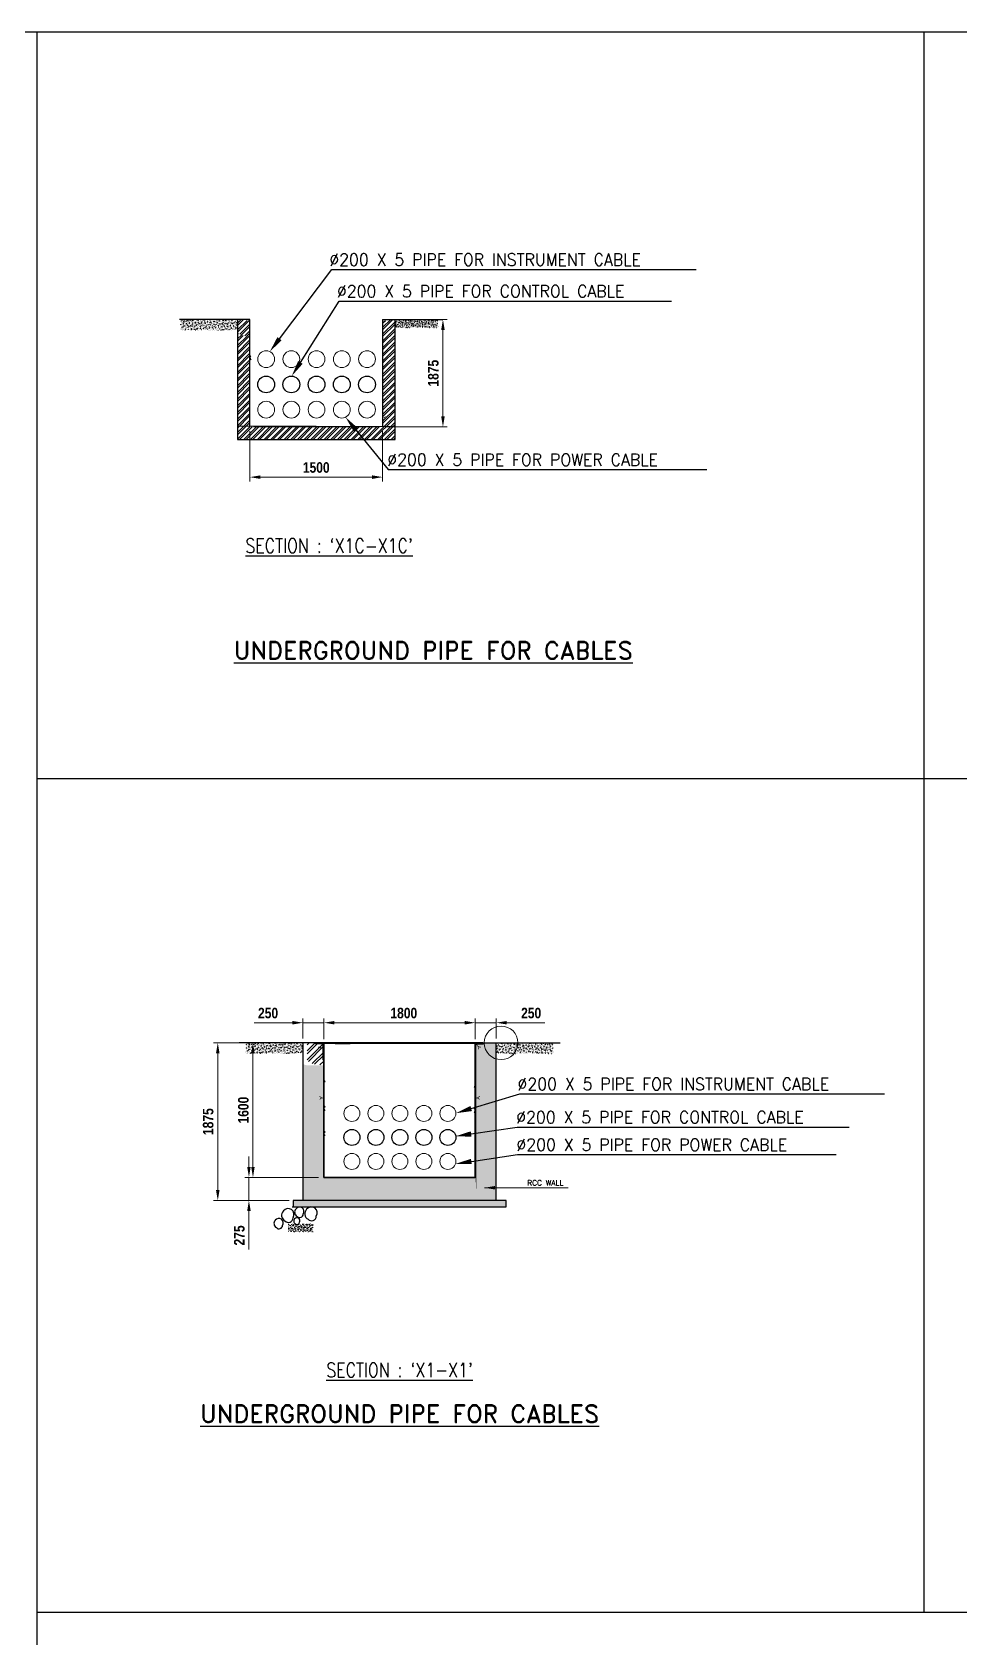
# Model space of a CAD drawing. Header units: inches. Extents: x 8618018 to 8935006, y 2431589 to 2567223.
# Drawn here: x 8867420 to 8889485, y 2452960 to 2491154 of the extents above; entities that cross this region are included whole.
import ezdxf
from ezdxf import colors
from ezdxf.entities.mleader import LeaderData, LeaderLine
from ezdxf.enums import TextEntityAlignment as Align
from ezdxf.math import Vec2, Vec3

# ---------------------------------------------------------------- set-up
doc = ezdxf.new("R2010")
doc.units = ezdxf.units.IN
doc.header["$MEASUREMENT"] = 0
doc.layers.get('Defpoints').update_dxf_attribs({"color": 252})
for name, color, linetype in [('CCT', 4, 'Continuous'), ('DRG', 252, 'Continuous'), ('ELECT-CABLE-TRENCH', 230, 'Continuous'), ('TEXT1', 252, 'Continuous')]:
    doc.layers.add(name, color=color, linetype=linetype)
for name, color, linetype, lineweight in [('DIM', 252, 'Continuous', 13), ('ICT', 6, 'Continuous', 13), ('PCT', 2, 'Continuous', 15), ('STD_DIM', 1, 'Continuous', 15), ('TRENCH', 252, 'Continuous', 13), ('WTS_PIT', 191, 'Continuous', 25)]:
    doc.layers.add(name, color=color, linetype=linetype, lineweight=lineweight)
doc.styles.add('ARN', font='ARIALNB.TTF')
doc.styles.add('DIM', font='romans.shx', dxfattribs={"width": 0.8})
doc.styles.add('r-30', font='romans.shx')
doc.styles.add('RS1', font='ROMANS.shx', dxfattribs={"width": 0.8})
doc.styles.get("Standard").update_dxf_attribs({"font": 'arial.ttf'})
doc.styles.add('TIT', font='romand.shx')
doc.dimstyles.new('DIM-100', dxfattribs={"dimscale": 100, "dimtxt": 2.5, "dimasz": 2.5, "dimexe": 1, "dimexo": 1, "dimgap": 1, "dimtad": 1, "dimdec": 0, "dimzin": 12, "dimdsep": 46, "dimtxsty": 'ARN', "dimcen": 0, "dimclrd": 1, "dimclre": 1, "dimclrt": 3, "dimadec": 0, "dimazin": 0, "dimtfac": 1, "dimtdec": 0, "dimtmove": 0, "dimatfit": 3, "dimfxl": 1, "dimtolj": 1, "dimlwd": -1, "dimlwe": -1, "dimarcsym": 1})

# ---------------------------------------------------------------- blocks, each defined once
blk = doc.blocks.new('*D326')
at = {"layer": 'Defpoints', "color": 0, "transparency": 16777216}
for p in [(8876053, 2484318, 0), (8877191, 2484318), (8875757, 2481765, 0)]:
    blk.add_point(p, dxfattribs=at)
at = {"layer": 'STD_DIM', "color": 1, "transparency": 16777216}
for p, q in [((8876153, 2484318), (8877291, 2484318)), ((8877191, 2482015), (8877191, 2484068)), ((8875857, 2481765), (8877291, 2481765))]:
    blk.add_line(p, q, dxfattribs=at)
for points in [[(8877149, 2484068), (8877233, 2484068), (8877191, 2484318)], [(8877149, 2482015), (8877233, 2482015), (8877191, 2481765)]]:
    blk.add_solid(points, dxfattribs=at)
at = {"layer": 'STD_DIM', "color": 3, "transparency": 16777216, "insert": (8876963, 2483041), "char_height": 250, "attachment_point": 5, "rotation": 90, "style": 'ARN'}
blk.add_mtext('\\A1;1875', dxfattribs=at)
blk = doc.blocks.new('*D357')
at = {"layer": 'Defpoints', "color": 0, "transparency": 16777216}
for p in [(8872600, 2481765, 0), (8875757, 2481766, 0), (8875757, 2480569)]:
    blk.add_point(p, dxfattribs=at)
at = {"layer": 'STD_DIM', "color": 1, "transparency": 16777216}
for p, q in [((8872600, 2481665), (8872600, 2480469)), ((8875757, 2481666), (8875757, 2480469)), ((8872850, 2480569), (8875507, 2480569))]:
    blk.add_line(p, q, dxfattribs=at)
for points in [[(8872850, 2480611), (8872850, 2480527), (8872600, 2480569)], [(8875507, 2480611), (8875507, 2480527), (8875757, 2480569)]]:
    blk.add_solid(points, dxfattribs=at)
at = {"layer": 'STD_DIM', "color": 3, "transparency": 16777216, "insert": (8874178, 2480797), "char_height": 250, "attachment_point": 5, "style": 'ARN'}
blk.add_mtext('\\A1;1500', dxfattribs=at)
blk = doc.blocks.new('*D327')
at = {"layer": 'Defpoints', "color": 0, "transparency": 16777216}
for p in [(8877960, 2467592), (8874361, 2467103), (8877960, 2467102, 0)]:
    blk.add_point(p, dxfattribs=at)
at = {"layer": 'STD_DIM', "color": 1, "transparency": 16777216}
for p, q in [((8874361, 2467203), (8874361, 2467692)), ((8874611, 2467592), (8877710, 2467592)), ((8877960, 2467202), (8877960, 2467692))]:
    blk.add_line(p, q, dxfattribs=at)
for points in [[(8874611, 2467634), (8874611, 2467550), (8874361, 2467592)], [(8877710, 2467634), (8877710, 2467550), (8877960, 2467592)]]:
    blk.add_solid(points, dxfattribs=at)
at = {"layer": 'STD_DIM', "color": 3, "transparency": 16777216, "insert": (8876260, 2467820), "char_height": 250, "attachment_point": 5, "style": 'ARN'}
blk.add_mtext('\\A1;1800', dxfattribs=at)
blk = doc.blocks.new('A$C1BCD4253')
at = {"layer": 'DIM'}
h = blk.add_hatch(dxfattribs=at)
h.set_pattern_fill('AR-SAND', scale=42, style=0)
h.set_pattern_definition([(142.5, (8183, -12553.265), (2.64572, 80.9266), [0, -63.84, 0, -71.4, 0, -68.25]), (172.5, (8183, -12553.26), (-74.3306, 118.5301), [0, -34.44, 0, -57.54, 0, -22.05]), (212.5, (8234.66, -12553.265), (-130.79396, 0.23768), [0, -21, 0, -75.6, 0, -98.7]), (222.5, (8234.66, -12553.26), (-126.2573, 36.8624), [0, -10.5, 0, -49.56, 0, -56.7])])
h.paths.add_polyline_path([(638, 295), (1564, 295), (1564, -4), (638, -4)])
at = {"layer": 'DRG', "color": 7}
blk.add_line((789, 924), (1709, 924), dxfattribs=at)
for centre, radius, start, end in [((623, 612), 231, 134.65504, 242.85138), ((637, 645), 220, 326.22471, 143.24382), ((1051, 727), 173, 134.65504, 242.85138), ((1062, 751), 165, 326.22471, 143.24382), ((1068, 662), 131, 223.19706, 358.84262), ((1487, 673), 231, 134.65504, 242.85138), ((1500, 706), 220, 326.22471, 143.24382), ((283, 309), 173, 134.65504, 242.85138), ((293, 333), 165, 326.22471, 143.24382), ((299, 245), 131, 223.19706, 358.84262), ((645, 527), 175, 223.19706, 358.84262), ((958, 401), 115, 134.65504, 242.85138), ((965, 417), 110, 326.22471, 143.24382), ((969, 358), 87.3, 223.19706, 358.84262), ((1509, 587), 175, 223.19706, 358.84262)]:
    blk.add_arc(centre, radius, start, end, dxfattribs=at)
blk = doc.blocks.new('*D328')
at = {"layer": 'Defpoints', "color": 0, "transparency": 16777216}
for p in [(8872673, 2467114), (8874365, 2467114), (8874328, 2463913)]:
    blk.add_point(p, dxfattribs=at)
at = {"layer": 'STD_DIM', "color": 1, "transparency": 16777216}
for p, q in [((8874265, 2467114), (8872573, 2467114)), ((8872673, 2464163), (8872673, 2466864)), ((8874228, 2463913), (8872573, 2463913))]:
    blk.add_line(p, q, dxfattribs=at)
for points in [[(8872631, 2466864), (8872714, 2466864), (8872673, 2467114)], [(8872631, 2464163), (8872714, 2464163), (8872673, 2463913)]]:
    blk.add_solid(points, dxfattribs=at)
at = {"layer": 'STD_DIM', "color": 3, "transparency": 16777216, "insert": (8872445, 2465514), "char_height": 250, "attachment_point": 5, "rotation": 90, "style": 'ARN'}
blk.add_mtext('\\A1;1600', dxfattribs=at)
blk = doc.blocks.new('A$C685629C4')
blk.add_hatch(color=55).paths.add_polyline_path([(96, 192, 0.414214), (100, 196), (100, 200), (0, 200), (0, 0), (4, 0, 0.414214), (8, 4), (8, 186, -0.414214), (14, 192)])
at = {"color": 7}
for p, q in [((0, 0), (0, 200)), ((0, 200), (100, 200)), ((14, 192), (96, 192)), ((100, 196), (100, 200)), ((0, 0), (4, 0)), ((8, 4), (8, 186))]:
    blk.add_line(p, q, dxfattribs=at)
for centre, radius, start, end in [((14, 186), 6, 90, 180), ((96, 196), 4, 270, 0), ((4, 4), 4, 270, 0)]:
    blk.add_arc(centre, radius, start, end, dxfattribs=at)
blk = doc.blocks.new('*D329')
at = {"layer": 'Defpoints', "color": 0, "transparency": 16777216}
for p in [(8873861, 2467592), (8873861, 2467114), (8874361, 2467103, 0)]:
    blk.add_point(p, dxfattribs=at)
at = {"layer": 'STD_DIM', "color": 1, "transparency": 16777216}
for p, q in [((8873611, 2467592), (8872704, 2467592)), ((8873861, 2467214), (8873861, 2467692)), ((8874361, 2467592), (8873861, 2467592)), ((8874361, 2467203), (8874361, 2467692)), ((8874611, 2467592), (8874861, 2467592))]:
    blk.add_line(p, q, dxfattribs=at)
for points in [[(8873611, 2467634), (8873611, 2467550), (8873861, 2467592)], [(8874611, 2467634), (8874611, 2467550), (8874361, 2467592)]]:
    blk.add_solid(points, dxfattribs=at)
at = {"layer": 'STD_DIM', "color": 3, "transparency": 16777216, "insert": (8873032, 2467820), "char_height": 250, "attachment_point": 5, "style": 'ARN'}
blk.add_mtext('\\A1;250', dxfattribs=at)
blk = doc.blocks.new('*D330')
at = {"layer": 'Defpoints', "color": 0, "transparency": 16777216}
for p in [(8878460, 2467592), (8877960, 2467102), (8878460, 2467114, 0)]:
    blk.add_point(p, dxfattribs=at)
at = {"layer": 'STD_DIM', "color": 1, "transparency": 16777216}
for p, q in [((8877710, 2467592), (8877460, 2467592)), ((8877960, 2467202), (8877960, 2467692)), ((8877960, 2467592), (8878460, 2467592)), ((8878460, 2467214), (8878460, 2467692)), ((8878710, 2467592), (8879617, 2467592))]:
    blk.add_line(p, q, dxfattribs=at)
for points in [[(8877710, 2467634), (8877710, 2467550), (8877960, 2467592)], [(8878710, 2467634), (8878710, 2467550), (8878460, 2467592)]]:
    blk.add_solid(points, dxfattribs=at)
at = {"layer": 'STD_DIM', "color": 3, "transparency": 16777216, "insert": (8879289, 2467820), "char_height": 250, "attachment_point": 5, "style": 'ARN'}
blk.add_mtext('\\A1;250', dxfattribs=at)
blk = doc.blocks.new('*D331')
at = {"layer": 'Defpoints', "color": 0, "transparency": 16777216}
for p in [(8874328, 2463913), (8872577, 2463363), (8873630, 2463363)]:
    blk.add_point(p, dxfattribs=at)
at = {"layer": 'STD_DIM', "color": 1, "transparency": 16777216}
for p, q in [((8872577, 2464163), (8872577, 2464413)), ((8874228, 2463913), (8872477, 2463913)), ((8872577, 2463913), (8872577, 2463363)), ((8873530, 2463363), (8872477, 2463363)), ((8872577, 2463113), (8872577, 2462201))]:
    blk.add_line(p, q, dxfattribs=at)
for points in [[(8872535, 2464163), (8872619, 2464163), (8872577, 2463913)], [(8872535, 2463113), (8872619, 2463113), (8872577, 2463363)]]:
    blk.add_solid(points, dxfattribs=at)
at = {"layer": 'STD_DIM', "color": 3, "transparency": 16777216, "insert": (8872349, 2462532), "char_height": 250, "attachment_point": 5, "rotation": 90, "style": 'ARN'}
blk.add_mtext('\\A1;275', dxfattribs=at)
blk = doc.blocks.new('*D332')
at = {"layer": 'Defpoints', "color": 0, "transparency": 16777216}
for p in [(8871836, 2467114), (8873426, 2467114), (8873630, 2463363)]:
    blk.add_point(p, dxfattribs=at)
at = {"layer": 'STD_DIM', "color": 1, "transparency": 16777216}
for p, q in [((8873326, 2467114), (8871736, 2467114)), ((8871836, 2463613), (8871836, 2466864)), ((8873530, 2463363), (8871736, 2463363))]:
    blk.add_line(p, q, dxfattribs=at)
for points in [[(8871794, 2466864), (8871878, 2466864), (8871836, 2467114)], [(8871794, 2463613), (8871878, 2463613), (8871836, 2463363)]]:
    blk.add_solid(points, dxfattribs=at)
at = {"layer": 'STD_DIM', "color": 3, "transparency": 16777216, "insert": (8871608, 2465239), "char_height": 250, "attachment_point": 5, "rotation": 90, "style": 'ARN'}
blk.add_mtext('\\A1;1875', dxfattribs=at)

msp = doc.modelspace()

# ---------------------------------------------------------------- hatches: boundary and pattern name
at = {"layer": 'ELECT-CABLE-TRENCH'}
h = msp.add_hatch(dxfattribs=at)
h.set_pattern_fill('AR-CONC', color=252, scale=10, style=0)
h.set_pattern_definition([(130, (8871585.267, 2479965.716), (-71.726, -6.2752), [7.5, -82.5]), (185, (8871585.27, 2479965.716), (13.8751, 75.2192), [6, -66]), (79.5486, (8871579.29, 2479965.19), (-57.8509, 68.944), [6.374, -70.1142]), (133.8158, (8871585.27, 2479985.716), (-106.7241, -16.5519), [11.25, -123.75]), (83.3644, (8871576.37, 2479984.34), (-93.4663, 97.4118), [9.561, -105.1713]), (188.8158, (8871585.27, 2479985.72), (-93.4662, 97.4119), [9, -99]), (159, (8871575.267, 2479980.716), (-59.6907, -40.2619), [7.5, -82.5]), (214, (8871575.27, 2479980.716), (-24.3315, 72.515), [6, -66]), (108.5486, (8871570.29, 2479977.36), (-84.0223, 32.253), [6.374, -70.1142]), (142.5, (8871585.267, 2479965.716), (-1.21599, 33.28939), [0, -65.2, 0, -67, 0, -66.25]), (172.5, (8871585.267, 2479965.716), (-26.30695, 39.44117), [0, -38.2, 0, -63.7, 0, -25.25]), (212.5, (8871607.567, 2479965.716), (-53.38224, -2.25549), [0, -25, 0, -78, 0, -103.5]), (222.5, (8871617.567, 2479965.716), (-58.3186, 10.0105), [0, -32.5, 0, -51.8, 0, -73.5])])
h.paths.add_polyline_path([(8870941.8, 2484318), (8872303.8, 2484318), (8872303.8, 2484061.6), (8870927.3, 2484061.6, 0.1565999)])
h = msp.add_hatch(dxfattribs=at)
h.set_pattern_fill('ANSI32', color=252, scale=300, style=0)
h.set_pattern_definition([(45, (8871729.72, 2481053.79), (-79.5495, 79.5495), []), (45, (8871782.75, 2481053.79), (-79.5495, 79.5495), [])])
h.paths.add_polyline_path([(8872593.5, 2483933, -0.252267), (8872303.8, 2484007), (8872303.8, 2481464.6), (8876053.1, 2481464.6), (8876053.1, 2484318), (8875903.1, 2484318), (8875903.1, 2484309), (8875903.1, 2484303, -0.4142136), (8875897.1, 2484297), (8875774.1, 2484297, 0.4142136), (8875765.1, 2484288), (8875765.1, 2484165, -0.4142136), (8875759.1, 2484159), (8875756.6, 2484159), (8875756.6, 2484087.9), (8875763.5, 2484087.9), (8875763.5, 2481904.7), (8875756.6, 2481904.7), (8875756.6, 2481764.6), (8872600.4, 2481764.6), (8872600.4, 2481904.7), (8872593.5, 2481904.7)])
h = msp.add_hatch(dxfattribs=at)
h.set_pattern_fill('ANSI32', color=252, scale=300, style=0)
h.set_pattern_definition([(45, (8005359.67, 2886735.44), (-79.549513, 79.549513), []), (45, (8005412.7, 2886735.44), (-79.549513, 79.549513), [])])
h.paths.add_polyline_path([(8872303.8, 2484007, 0.2583176), (8872600.4, 2483934.8), (8872600.4, 2484159), (8872597.9, 2484159, -0.4142136), (8872591.9, 2484165), (8872591.9, 2484288, 0.4142136), (8872582.9, 2484297), (8872459.9, 2484297, -0.4142136), (8872453.9, 2484303), (8872453.9, 2484309), (8872453.9, 2484318), (8872303.8, 2484318), (8872303.8, 2484125.7)])
h = msp.add_hatch(dxfattribs=at)
h.set_pattern_fill('AR-CONC', color=252, scale=7.5, style=0)
h.set_pattern_definition([(50, (8876592.058, 2481053.794), (53.7945, -4.7064), [5.625, -61.875]), (355, (8876592.06, 2481053.794), (-10.40635, 56.4144), [4.5, -49.5]), (100.4514, (8876596.54, 2481053.4), (43.3882, 51.708), [4.7805, -52.5857]), (46.1842, (8876592.06, 2481068.794), (80.0431, -12.4139), [8.4375, -92.8125]), (96.6356, (8876598.73, 2481067.76), (70.0997, 73.0588), [7.1708, -78.8785]), (351.1842, (8876592.06, 2481068.79), (70.0996, 73.0589), [6.75, -74.25]), (21, (8876599.558, 2481065.044), (44.768, -30.1964), [5.625, -61.875]), (326, (8876599.56, 2481065.044), (18.24865, 54.38625), [4.5, -49.5]), (71.4514, (8876603.29, 2481062.527), (63.0167, 24.1898), [4.7805, -52.5857]), (37.5, (8876592.058, 2481053.794), (0.91199, 24.96704), [0, -48.9, 0, -50.25, 0, -49.6875]), (7.5, (8876592.058, 2481053.794), (19.73022, 29.58088), [0, -28.65, 0, -47.775, 0, -18.9375]), (327.5, (8876575.333, 2481053.794), (40.03668, -1.69162), [0, -18.75, 0, -58.5, 0, -77.625]), (317.5, (8876567.833, 2481053.794), (43.73896, 7.50787), [0, -24.375, 0, -38.85, 0, -55.125])])
h.paths.add_polyline_path([(8877074.6, 2484318), (8876053.1, 2484318), (8876053.1, 2484125.7), (8877085.5, 2484125.7, -0.1565999)])
for color, points in [(3, [(8872597.6, 2481904.7), (8872604.6, 2481904.7), (8872604.6, 2483993.4), (8872597.6, 2483993.4)]), (256, [(8872607.3, 2483456.6), (8872607.3, 2483438.3), (8872625.7, 2483438.3)]), (256, [(8872607.3, 2483362.2), (8872607.3, 2483380.5), (8872625.7, 2483380.5)]), (5, [(8874172.6, 2467114), (8874160.6, 2467114), (8874160.6, 2467102), (8874172.6, 2467102)]), (5, [(8878160.4, 2467114), (8878148.3, 2467114), (8878148.3, 2467102), (8878160.4, 2467102)]), (3, [(8874346.8, 2463924.3), (8874356, 2463924.3), (8874356, 2466699.3), (8874346.8, 2466699.3)]), (256, [(8874365.2, 2466215.2), (8874365.2, 2466190.8), (8874389.7, 2466190.8)]), (256, [(8877955.7, 2466039.3), (8877955.7, 2466063.8), (8877931.2, 2466063.8)]), (256, [(8874365.2, 2465615.1), (8874365.2, 2465590.6), (8874389.7, 2465590.6)]), (256, [(8877955.7, 2465565.1), (8877955.7, 2465540.6), (8877931.2, 2465540.6)]), (256, [(8877955.7, 2465439.2), (8877955.7, 2465463.7), (8877931.2, 2465463.7)]), (256, [(8874365.2, 2465015), (8874365.2, 2464990.5), (8874389.7, 2464990.5)])]:
    msp.add_hatch(color=color, dxfattribs=at).paths.add_polyline_path(points)
h = msp.add_hatch(dxfattribs=at)
h.set_pattern_fill('AR-CONC', color=252, scale=10.001876, style=0)
h.set_pattern_definition([(130, (8873141.843, 2462760.836), (-71.7395, -6.2764), [7.5014, -82.5155]), (185, (8873141.84, 2462760.836), (13.8777, 75.2333), [6.0011, -66.0124]), (79.5486, (8873135.865, 2462760.31), (-57.8618, 68.9569), [6.3752, -70.1274]), (133.8158, (8873141.84, 2462780.84), (-106.7441, -16.555), [11.252, -123.7732]), (83.3644, (8873132.95, 2462779.46), (-93.4838, 97.43), [9.5628, -105.191]), (188.8158, (8873141.84, 2462780.84), (-93.4837, 97.43), [9.0017, -99.0186]), (159, (8873131.84, 2462775.84), (-59.7019, -40.26944), [7.5014, -82.5155]), (214, (8873131.84, 2462775.84), (-24.3361, 72.5286), [6.0011, -66.0124]), (108.5486, (8873126.866, 2462772.48), (-84.038, 32.2591), [6.3752, -70.1274]), (142.5, (8873141.843, 2462760.836), (-1.21621, 33.29563), [0, -65.21223, 0, -67.01257, 0, -66.26243]), (172.5, (8873141.843, 2462760.836), (-26.3119, 39.44857), [0, -38.20717, 0, -63.71195, 0, -25.25474]), (212.5, (8873164.148, 2462760.836), (-53.39226, -2.25591), [0, -25.0047, 0, -78.01463, 0, -103.5194]), (222.5, (8873174.15, 2462760.836), (-58.32956, 10.0124), [0, -32.5061, 0, -51.8097, 0, -73.5138])])
h.paths.add_polyline_path([(8872498.3, 2467114), (8873860.5, 2467114), (8873860.5, 2466857.5), (8872483.8, 2466857.5, 0.1565999)])
h = msp.add_hatch(dxfattribs=at)
h.set_pattern_fill('AR-CONC', color=252, scale=15.002814, style=0)
h.set_pattern_definition([(50, (8873929.62, 2463308.63), (107.6092, -9.4146), [11.2521, -123.7732]), (355, (8873929.62, 2463308.63), (-20.8166, 112.85), [9.0017, -99.0186]), (100.4514, (8873938.58, 2463307.85), (86.7927, 103.4353), [9.5628, -105.191]), (46.1842, (8873929.62, 2463338.64), (160.1162, -24.8325), [16.878, -185.66]), (96.6356, (8873942.96, 2463336.57), (140.2257, 146.145), [14.3442, -157.7865]), (351.1842, (8873929.62, 2463338.64), (140.2256, 146.145), [13.5025, -148.528]), (21, (8873944.62, 2463331.14), (89.5529, -60.4042), [11.2521, -123.7732]), (326, (8873944.62, 2463331.14), (36.5041, 108.793), [9.0017, -99.0186]), (71.4514, (8873952.08, 2463326.1), (126.057, 48.3886), [9.5628, -105.191]), (37.5, (8873929.616, 2463308.63), (1.82432, 49.94344), [0, -97.81835, 0, -100.51885, 0, -99.39364]), (7.5, (8873929.616, 2463308.63), (39.46783, 59.17285), [0, -57.31075, 0, -95.5679, 0, -37.8821]), (327.5, (8873896.16, 2463308.63), (80.08839, -3.38387), [0, -37.50703, 0, -117.02195, 0, -155.2791]), (317.5, (8873881.16, 2463308.63), (87.4943, 15.0186), [0, -48.7591, 0, -77.7146, 0, -110.2707])])
h.paths.add_polyline_path([(8877974.2, 2463920.6), (8877964.9, 2464095.7), (8877964.9, 2463908.7), (8874356, 2463908.7), (8874356, 2463924.3), (8874346.8, 2463924.3), (8874346.8, 2466579.8), (8873977.7, 2466579.8, -0.1236142), (8873860.5, 2466609.2), (8873860.5, 2463363.3), (8878460.4, 2463363.3), (8878460.4, 2467114), (8878160.4, 2467114), (8878160.4, 2467102), (8878160.4, 2467094, -0.4142136), (8878152.3, 2467086), (8877988.3, 2467086, 0.4142136), (8877976.3, 2467074), (8877976.3, 2466709.9, -0.4142136), (8877968.3, 2466701.9), (8877974.2, 2466698.1)])
h = msp.add_hatch(dxfattribs=at)
h.set_pattern_fill('ANSI32', color=256, scale=400.075033, style=0)
h.set_pattern_definition([(45, (8873194.9, 2462760.84), (-106.086, 106.086), []), (45, (8873265.62, 2462760.84), (-106.086, 106.086), [])])
h.paths.add_polyline_path([(8873960.5, 2466699.2, 0.2583176), (8874356, 2466603), (8874356, 2466901.9), (8874352.6, 2466901.9, -0.4142136), (8874344.6, 2466909.9), (8874344.6, 2467074, 0.4142136), (8874332.6, 2467086), (8874168.6, 2467086, -0.4142136), (8874160.6, 2467094), (8874160.6, 2467102), (8874160.6, 2467114), (8873960.5, 2467114), (8873960.5, 2466857.5)])
at = {"layer": 'ELECT-CABLE-TRENCH', "linetype": 'Continuous'}
h = msp.add_hatch(dxfattribs=at)
h.set_pattern_fill('ANSI31', color=20, scale=100.018758, angle=45, style=0)
h.set_pattern_definition([(90, (8872394.747, 2460804.274), (-12.502345, 3e-15), [])])
h.paths.add_polyline_path([(8877938.3, 2467114), (8874582.7, 2467114), (8874582.7, 2467102), (8877938.3, 2467102.6)])
at = {"layer": 'ELECT-CABLE-TRENCH'}
h = msp.add_hatch(dxfattribs=at)
h.set_pattern_fill('AR-CONC', color=252, scale=10.001876, style=0)
h.set_pattern_definition([(50, (8879179.1, 2462760.836), (71.7395, -6.2764), [7.5014, -82.5155]), (355, (8879179.1, 2462760.836), (-13.8777, 75.2333), [6.0011, -66.0124]), (100.4514, (8879185.08, 2462760.31), (57.8618, 68.9569), [6.3752, -70.1274]), (46.1842, (8879179.1, 2462780.84), (106.7441, -16.555), [11.252, -123.7732]), (96.6356, (8879188, 2462779.46), (93.4838, 97.43), [9.5628, -105.191]), (351.1842, (8879179.1, 2462780.84), (93.4837, 97.43), [9.0017, -99.0186]), (21, (8879189.1, 2462775.84), (59.7019, -40.26944), [7.5014, -82.5155]), (326, (8879189.1, 2462775.84), (24.3361, 72.5286), [6.0011, -66.0124]), (71.4514, (8879194.08, 2462772.48), (84.038, 32.2591), [6.3752, -70.1274]), (37.5, (8879179.1, 2462760.836), (1.21621, 33.29563), [0, -65.21223, 0, -67.01257, 0, -66.26243]), (7.5, (8879179.1, 2462760.836), (26.3119, 39.44857), [0, -38.20717, 0, -63.71195, 0, -25.25474]), (327.5, (8879156.796, 2462760.836), (53.39226, -2.25591), [0, -25.0047, 0, -78.01463, 0, -103.5194]), (317.5, (8879146.794, 2462760.836), (58.32956, 10.0124), [0, -32.5061, 0, -51.8097, 0, -73.5138])])
h.paths.add_polyline_path([(8879822.7, 2467114), (8878460.4, 2467114), (8878460.4, 2466857.5), (8879837.2, 2466857.5, -0.1565999)])
h = msp.add_hatch(dxfattribs=at)
h.set_pattern_fill('AR-CONC', color=252, scale=10.001876, style=0)
h.set_pattern_definition([(50, (8872394.747, 2462815.466), (71.7395, -6.2764), [7.5014, -82.5155]), (355, (8872394.75, 2462815.466), (-13.8777, 75.2333), [6.0011, -66.0124]), (100.4514, (8872400.725, 2462814.94), (57.8618, 68.9569), [6.3752, -70.1274]), (46.1842, (8872394.75, 2462835.47), (106.7441, -16.555), [11.2521, -123.7732]), (96.6356, (8872403.64, 2462834.09), (93.4838, 97.43), [9.5628, -105.191]), (351.1842, (8872394.75, 2462835.47), (93.4837, 97.4301), [9.0017, -99.0186]), (21, (8872404.75, 2462830.47), (59.7019, -40.26944), [7.5014, -82.5155]), (326, (8872404.75, 2462830.47), (24.3361, 72.5286), [6.0011, -66.0124]), (71.4514, (8872409.724, 2462827.11), (84.038, 32.2591), [6.3752, -70.1274]), (37.5, (8872394.747, 2462815.466), (1.21621, 33.29563), [0, -65.21223, 0, -67.01257, 0, -66.26243]), (7.5, (8872394.747, 2462815.466), (26.31189, 39.44857), [0, -38.20717, 0, -63.71195, 0, -25.25474]), (327.5, (8872372.443, 2462815.466), (53.39226, -2.25591), [0, -25.0047, 0, -78.01463, 0, -103.51941]), (317.5, (8872362.44, 2462815.466), (58.32956, 10.01238), [0, -32.5061, 0, -51.8097, 0, -73.5138])])
h.paths.add_polyline_path([(8878691.3, 2463209.3), (8878691.3, 2463363.3), (8873629.6, 2463363.3), (8873629.6, 2463209.3)])

# ---------------------------------------------------------------- linework, layer by layer
for p, q in [((8934161.6, 2491153.9, 34), (8793889.1, 2491153.9, 34)), ((8867534.3, 2491153.9), (8867534.3, 2472427.2)), ((8888627.4, 2491153.9), (8888627.4, 2453563.9)), ((8934161.6, 2473396.3, 34), (8867534.3, 2473396.3)), ((8867534.3, 2472427.2), (8867534.2, 2447834, -68.1)), ((8934161.6, 2453563.9, 11.2), (8867534.3, 2453563.9))]:
    msp.add_line(p, q)
at = {"layer": 'CCT', "color": 4}
for centre, radius in [((8872985.5, 2482774, 0), 200), ((8873585.5, 2482774, 0), 200), ((8874185.5, 2482774, 0), 200), ((8874785.5, 2482774, 0), 200), ((8875385.5, 2482774, 0), 200), ((8875026.5, 2464863.9, 0), 190.1), ((8875596.8, 2464863.9, 0), 190.1), ((8876167.1, 2464863.9, 0), 190.1), ((8876737.5, 2464863.9, 0), 190.1), ((8877307.8, 2464863.9, 0), 190.1)]:
    msp.add_circle(centre, radius, dxfattribs=at)
at = {"layer": 'DRG', "linetype": 'Continuous'}
for p, q in [((8873860.5, 2467114), (8873860.5, 2463363.3)), ((8877964.9, 2463908.7, 0), (8874356, 2463908.7, 0))]:
    msp.add_line(p, q, dxfattribs=at)
at = {"layer": 'ELECT-CABLE-TRENCH', "linetype": 'Continuous'}
for p, q in [((8872303.8, 2484318, 0), (8870926.3, 2484318, 0)), ((8872600.4, 2484318, 0), (8872303.8, 2484318, 0)), ((8872303.8, 2484318, 0), (8872303.8, 2481464.6, 0)), ((8872600.4, 2481764.6, 0), (8872600.4, 2484318, 0)), ((8875756.6, 2484318, 0), (8875756.6, 2481764.6, 0)), ((8875756.6, 2484318, 0), (8877190.7, 2484318, 0)), ((8876053.1, 2481464.6, 0), (8876053.1, 2484318, 0)), ((8874160.6, 2467114, 0), (8873860.5, 2467114)), ((8874160.6, 2467102, 0), (8874160.6, 2467114, 0)), ((8874356, 2463908.7, 0), (8874356, 2467102, 0)), ((8878160.4, 2467114, 0), (8878460.4, 2467114)), ((8878160.4, 2467102, 0), (8878160.4, 2467114, 0)), ((8878460.4, 2463363.3), (8878460.4, 2467114)), ((8877964.9, 2466901.9, 0), (8877964.9, 2463908.7, 0))]:
    msp.add_line(p, q, dxfattribs=at)
at = {"layer": 'ELECT-CABLE-TRENCH'}
for p, q in [((8872607.3, 2483456.6, 0), (8872607.3, 2483438.3, 0)), ((8872625.7, 2483438.3, 0), (8872607.3, 2483456.6, 0)), ((8872607.3, 2483438.3, 0), (8872625.7, 2483438.3, 0)), ((8872607.3, 2483384.8, 0), (8872607.3, 2483403.2, 0)), ((8872607.3, 2483396.8, 0), (8872607.3, 2483378.4, 0)), ((8872607.3, 2483362.2, 0), (8872607.3, 2483380.5, 0)), ((8872607.3, 2483380.5, 0), (8872625.7, 2483380.5, 0)), ((8872625.7, 2483380.5, 0), (8872607.3, 2483362.2, 0)), ((8874365.2, 2466215.2, 0), (8874365.2, 2466190.8, 0)), ((8874389.7, 2466190.8, 0), (8874365.2, 2466215.2, 0)), ((8874365.2, 2466190.8, 0), (8874389.7, 2466190.8, 0)), ((8877955.7, 2466063.8, 0), (8877931.2, 2466063.8, 0)), ((8877931.2, 2466063.8, 0), (8877955.7, 2466039.3, 0)), ((8877955.7, 2466039.3, 0), (8877955.7, 2466063.8, 0)), ((8874365.2, 2465615.1, 0), (8874365.2, 2465590.6, 0)), ((8874389.7, 2465590.6, 0), (8874365.2, 2465615.1, 0)), ((8874365.2, 2465590.6, 0), (8874389.7, 2465590.6, 0)), ((8874365.2, 2465519.4, 0), (8874365.2, 2465543.9, 0)), ((8874365.2, 2465535.3, 0), (8874365.2, 2465510.8, 0)), ((8874365.2, 2465513.7, 0), (8874389.7, 2465513.7, 0)), ((8877931.2, 2465540.6, 0), (8877955.7, 2465565.1, 0)), ((8877955.7, 2465540.6, 0), (8877931.2, 2465540.6, 0)), ((8877955.7, 2465463.7, 0), (8877931.2, 2465463.7, 0)), ((8877931.2, 2465463.7, 0), (8877955.7, 2465439.2, 0)), ((8877955.7, 2465565.1, 0), (8877955.7, 2465540.6, 0)), ((8877955.7, 2465469.4, 0), (8877955.7, 2465493.9, 0)), ((8877955.7, 2465485.3, 0), (8877955.7, 2465460.8, 0)), ((8877955.7, 2465439.2, 0), (8877955.7, 2465463.7, 0)), ((8874365.2, 2465015, 0), (8874365.2, 2464990.5, 0)), ((8874389.7, 2464990.5, 0), (8874365.2, 2465015, 0)), ((8874365.2, 2464990.5, 0), (8874389.7, 2464990.5, 0)), ((8874365.2, 2464919.3, 0), (8874365.2, 2464943.8, 0)), ((8874365.2, 2464935.2, 0), (8874365.2, 2464910.7, 0)), ((8874365.2, 2464913.6, 0), (8874389.7, 2464913.6, 0))]:
    msp.add_line(p, q, dxfattribs=at)
at = {"layer": 'ELECT-CABLE-TRENCH', "color": 150}
for p, q in [((8873860.5, 2467114), (8872345.2, 2467114)), ((8878460.4, 2467114), (8879977.4, 2467114))]:
    msp.add_line(p, q, dxfattribs=at)
at = {"layer": 'ELECT-CABLE-TRENCH', "color": 8, "linetype": 'Continuous'}
for p, q in [((8874360.6, 2467102, 0), (8874360.6, 2463913.4, 0)), ((8877960.3, 2463913.4, 0), (8877960.3, 2466901.9, 0)), ((8874360.6, 2463913.4, 0), (8877960.3, 2463913.4, 0))]:
    msp.add_line(p, q, dxfattribs=at)
at = {"layer": 'ELECT-CABLE-TRENCH', "elevation": 0}
for points, const_width in [([(8872597.6, 2481904.7), (8872604.6, 2481904.7), (8872604.6, 2483993.4), (8872597.6, 2483993.4)], 11.5), ([(8875764.1, 2481904.7), (8875757.2, 2481904.7), (8875757.2, 2483993.4), (8875764.1, 2483993.4)], 11.5), ([(8874346.8, 2463924.3), (8874356, 2463924.3), (8874356, 2466699.3), (8874346.8, 2466699.3)], 15.4), ([(8877964.9, 2464095.7), (8877974.2, 2463920.6), (8877974.2, 2466698.1), (8877964.9, 2466698.1)], 15.4)]:
    msp.add_lwpolyline(points, close=True, dxfattribs=dict(at, const_width=const_width))
at = {"layer": 'ELECT-CABLE-TRENCH', "linetype": 'Continuous', "elevation": 0}
for points in [[(8876053.1, 2481764.6), (8872303.8, 2481783.5), (8872303.8, 2481464.6), (8876053.1, 2481464.6), (8876053.1, 2481764.6)], [(8878691.3, 2463363.3), (8873629.6, 2463363.3), (8873629.6, 2463209.3), (8878691.3, 2463209.3), (8878691.3, 2463363.3)]]:
    msp.add_lwpolyline(points, dxfattribs=at)
at = {"layer": 'ELECT-CABLE-TRENCH', "color": 150, "elevation": 0}
for points in [[(8874160.6, 2467102), (8874172.6, 2467102), (8874172.6, 2467114), (8874160.6, 2467114)], [(8878160.4, 2467102), (8878148.3, 2467102), (8878148.3, 2467114), (8878160.4, 2467114)]]:
    msp.add_lwpolyline(points, close=True, dxfattribs=at)
at = {"layer": 'ELECT-CABLE-TRENCH', "color": 20, "linetype": 'Continuous', "elevation": 0}
msp.add_lwpolyline([(8878138.3, 2467114), (8874182.6, 2467114), (8874182.6, 2467102.6), (8878138.3, 2467102.6)], close=True, dxfattribs=at)
at = {"layer": 'ELECT-CABLE-TRENCH', "const_width": 15.4, "elevation": 0}
for points in [[(8874341.1, 2467082.4), (8874285.8, 2467020.8), (8874221.8, 2467008.8), (8874285.8, 2467020.8), (8874276.8, 2466960.8)], [(8877979.8, 2467082.4), (8878035.1, 2467020.8), (8878099.2, 2467008.8), (8878035.1, 2467020.8), (8878044.1, 2466960.8)], [(8874351.4, 2465803.8), (8874308.3, 2465803.8), (8874255, 2465841.3), (8874308.3, 2465803.8), (8874259.1, 2465768.4)], [(8877969.6, 2465803.8), (8878012.6, 2465803.8), (8878065.9, 2465841.3), (8878012.6, 2465803.8), (8878061.8, 2465768.4)], [(8877969.6, 2465803.8), (8878012.6, 2465803.8), (8878065.9, 2465841.3), (8878012.6, 2465803.8), (8878061.8, 2465768.4)]]:
    msp.add_lwpolyline(points, dxfattribs=at)
at = {"layer": 'ICT', "color": 6}
for centre, radius in [((8872985.5, 2483374, 0), 200), ((8873585.5, 2483374, 0), 200), ((8874185.5, 2483374, 0), 200), ((8874785.5, 2483374, 0), 200), ((8875385.5, 2483374, 0), 200), ((8878574.5, 2467113.3, 0), 400), ((8875026.5, 2465434.2, 0), 190.1), ((8875596.8, 2465434.2, 0), 190.1), ((8876167.1, 2465434.2, 0), 190.1), ((8876737.5, 2465434.2, 0), 190.1), ((8877307.8, 2465434.2, 0), 190.1)]:
    msp.add_circle(centre, radius, dxfattribs=at)
at = {"layer": 'PCT', "color": 2}
for centre, radius in [((8872985.5, 2482174, 0), 200), ((8873585.5, 2482174, 0), 200), ((8874185.5, 2482174, 0), 200), ((8874785.5, 2482174, 0), 200), ((8875385.5, 2482174, 0), 200), ((8875026.5, 2464293.6, 0), 190.1), ((8875596.8, 2464293.6, 0), 190.1), ((8876167.1, 2464293.6, 0), 190.1), ((8876737.5, 2464293.6, 0), 190.1), ((8877307.8, 2464293.6, 0), 190.1)]:
    msp.add_circle(centre, radius, dxfattribs=at)
at = {"layer": 'TEXT1', "const_width": 11.5, "elevation": 0}
msp.add_lwpolyline([(8875760, 2481985.6), (8875792.3, 2481985.6), (8875832.3, 2482013.7), (8875792.3, 2481985.6), (8875829.2, 2481959)], dxfattribs=at)
msp.add_lwpolyline([(8875760, 2481985.6), (8875792.3, 2481985.6), (8875832.3, 2482013.7), (8875792.3, 2481985.6), (8875829.2, 2481959)], dxfattribs=at)
at = {"layer": 'TRENCH', "color": 3}
msp.add_line((8874625.3, 2467091, 0), (8874988.1, 2467091, 0), dxfattribs=at)
at = {"layer": 'WTS_PIT'}
msp.add_line((8872685.4, 2481774, 0), (8875685.5, 2481774, 0), dxfattribs=at)

# ---------------------------------------------------------------- block references
at = {"yscale": 2.000375163758227, "zscale": 2.000375163758227}
for p, xscale in [((8874360.6, 2466701.9, 0), -2.000375163758227), ((8877960.3, 2466701.9, 0), 2.000375163758227)]:
    msp.add_blockref('A$C685629C4', p, dxfattribs=dict(at, xscale=xscale))
at = {"layer": 'DIM', "xscale": 0.6401200524025051, "yscale": 0.6401200524025051, "zscale": 0.6401200524025051}
msp.add_blockref('A$C1BCD4253', (8873101.7, 2462618.1), dxfattribs=at)

# ---------------------------------------------------------------- texts
at = {"color": 3, "style": 'RS1', "width": 0.8}
msp.add_text("%%USECTION : `X1C-X1C'", height=343.75, dxfattribs=at).set_placement((8872493.2, 2478767.1, 34))
at = {"color": 3, "style": 'TIT'}
for p in [(8876960.3, 2476446.4), (8876160.5, 2458291.9, -34)]:
    msp.add_text('%%UUNDERGROUND PIPE FOR CABLES', height=421.875, dxfattribs=at).set_placement(p, align=Align.MIDDLE)
at = {"color": 3, "style": 'RS1', "width": 0.8}
msp.add_text("%%USECTION : `X1-X1'", height=343.75, dxfattribs=at).set_placement((8876160.5, 2459334, 0), align=Align.MIDDLE_CENTER)
at = {"layer": 'CCT', "color": 4, "style": 'r-30', "width": 0.95}
for p in [(8874669.6, 2484846.6, 0), (8878934, 2465200.5, 0)]:
    msp.add_text('%%C200 X 5 PIPE FOR CONTROL CABLE', height=288, dxfattribs=at).set_placement(p)
at = {"layer": 'ICT', "color": 6, "lineweight": 0, "style": 'r-30', "width": 0.95}
for p in [(8874488, 2485597.9, 0), (8878964.8, 2465990.2, 0)]:
    msp.add_text('%%C200 X 5 PIPE FOR INSTRUMENT CABLE', height=288, dxfattribs=at).set_placement(p)
at = {"layer": 'PCT', "color": 2, "style": 'r-30', "width": 0.95}
for p in [(8875867, 2480838.6), (8878939.5, 2464545.8, 0)]:
    msp.add_text('%%C200 X 5 PIPE FOR POWER CABLE', height=288, dxfattribs=at).set_placement(p)
at = {"layer": 'STD_DIM', "style": 'DIM'}
msp.add_text('RCC WALL', height=130.02, dxfattribs=at).set_placement((8879627.1, 2463783.7, 418.4), align=Align.MIDDLE_CENTER)

# ---------------------------------------------------------------- dimensions: what is measured, and where the dimension line sits
at = {"layer": 'STD_DIM'}
for base, p1, p2, text, picture, middle in [((8877190.9, 2484318), (8875756.6, 2481764.6, 0), (8876053.1, 2484318, 0), '1875', '*D326', (8876963.4, 2483041.3)), ((8871836, 2467114, 0), (8873629.6, 2463363.3, 0), (8873426, 2467114, 0), '1875', '*D332', (8871608.4, 2465238.6, 0)), ((8872672.6, 2467114, 0), (8874327.8, 2463913.4, 0), (8874365.2, 2467114, 0), '1600', '*D328', (8872445.1, 2465513.7, 0))]:
    dim = msp.add_linear_dim(base=base, p1=p1, p2=p2, angle=90, text=text, dimstyle='DIM-100', dxfattribs=at)
    dim.commit()
    dim.dimension.update_dxf_attribs({"geometry": picture, "text_midpoint": middle})
for base, p1, p2, text, picture, middle in [((8875756.6, 2480569.2), (8872600.4, 2481764.6, 0), (8875756.6, 2481766.1, 0), '1500', '*D357', (8874178.5, 2480796.7)), ((8873860.5, 2467592.2, 0), (8874360.6, 2467102.6), (8873860.5, 2467114, 0), '250', '*D329', (8873032.2, 2467819.7, 0)), ((8878460.4, 2467592.2, 0), (8877960.3, 2467102, 0), (8878460.4, 2467114), '250', '*D330', (8879288.8, 2467819.7, 0))]:
    dim = msp.add_linear_dim(base=base, p1=p1, p2=p2, text=text, dimstyle='DIM-100', dxfattribs=at)
    dim.commit()
    dim.dimension.update_dxf_attribs({"geometry": picture, "text_midpoint": middle})
dim = msp.add_linear_dim(base=(8877960.3, 2467592.2), p1=(8874360.6, 2467102.6), p2=(8877960.3, 2467102, 0), text='1800', dimstyle='DIM-100', dxfattribs=at)
dim.commit()
dim.dimension.update_dxf_attribs({"geometry": '*D327', "text_midpoint": (8876260.5, 2467592.2), "dimtype": 160})
dim = msp.add_linear_dim(base=(8872577, 2463363.3, 0), p1=(8874327.8, 2463913.4, 0), p2=(8873629.6, 2463363.3, 0), angle=90, text='275', dimstyle='DIM-100', dxfattribs=at)
dim.commit()
dim.dimension.update_dxf_attribs({"geometry": '*D331', "text_midpoint": (8872577, 2462532.3, 0), "dimtype": 160})

# ---------------------------------------------------------------- leaders
at = {"layer": 'CCT', "color": 4}
ml = msp.add_multileader_mtext('Standard', dxfattribs=at)
ml.set_content('', color=6)
ml.set_leader_properties()
ml.build(insert=Vec2(0, 0))
ml.multileader.update_dxf_attribs({"text_right_attachment_type": 6, "dogleg_length": 9966.1, "arrow_head_size": 384})
ctx = ml.context
ctx.base_point, ctx.char_height, ctx.arrow_head_size, ctx.landing_gap_size, ctx.plane_origin = Vec3(8882622.9, 2484756.2, 0), 0.346, 384, 0.173, Vec3(8874683.6, 2483139.1, 0)
ctx.right_attachment, ctx.text_align_type = 6, 2
notes = []
notes.append((ctx, [(0, (1, 1, 0), (8874726.3, 2484756.2, 0), (1, 0), 7896.6, [(0, [(8873595, 2482973.7, 0)], 0, [])])]))
ctx.mtext.insert, ctx.mtext.text_direction, ctx.mtext.rotation, ctx.mtext.alignment, ctx.mtext.flow_direction = Vec3(8882623.1, 2484756, 0), Vec3(-1, 0), 3.1415927, 3, 5
ml = msp.add_multileader_mtext('Standard', dxfattribs=at)
ml.set_content('', color=6)
ml.set_leader_properties()
ml.build(insert=Vec2(0, 0))
ml.multileader.update_dxf_attribs({"text_right_attachment_type": 6, "dogleg_length": 9870.7, "arrow_head_size": 384})
ctx = ml.context
ctx.base_point, ctx.char_height, ctx.arrow_head_size, ctx.landing_gap_size, ctx.plane_origin = Vec3(8886852, 2465110.1, 0), 0.346, 384, 0.173, Vec3(8878182.2, 2466253.4, 0)
ctx.right_attachment, ctx.text_align_type = 6, 2
notes.append((ctx, [(0, (1, 1, 0), (8878955.4, 2465110.1, 0), (1, 0), 7896.6, [(0, [(8877481.1, 2464888.9, 0)], 0, [])])]))
ctx.mtext.insert, ctx.mtext.text_direction, ctx.mtext.rotation, ctx.mtext.alignment, ctx.mtext.flow_direction = Vec3(8886852.1, 2465109.9, 0), Vec3(-1, 0), 3.1415927, 3, 5
at = {"layer": 'ICT', "color": 6, "lineweight": 0}
ml = msp.add_multileader_mtext('Standard', dxfattribs=at)
ml.set_content('', color=6)
ml.set_leader_properties()
ml.build(insert=Vec2(0, 0))
ml.multileader.update_dxf_attribs({"text_right_attachment_type": 6, "dogleg_length": 9966.1, "arrow_head_size": 384})
ctx = ml.context
ctx.base_point, ctx.char_height, ctx.arrow_head_size, ctx.landing_gap_size, ctx.plane_origin = Vec3(8883213.9, 2485507.5, 0), 0.346, 384, 0.173, Vec3(8873803.8, 2483558.5, 0)
ctx.right_attachment, ctx.text_align_type = 6, 2
notes.append((ctx, [(0, (1, 1, 0), (8874544.7, 2485507.5, 0), (1, 0), 8669.2, [(0, [(8873073, 2483553.7, 0)], 0, [])])]))
ctx.mtext.insert, ctx.mtext.text_direction, ctx.mtext.rotation, ctx.mtext.alignment, ctx.mtext.flow_direction = Vec3(8883214.1, 2485507.3, 0), Vec3(-1, 0), 3.1415927, 3, 5
ml = msp.add_multileader_mtext('Standard', dxfattribs=at)
ml.set_content('', color=6)
ml.set_leader_properties()
ml.build(insert=Vec2(0, 0))
ml.multileader.update_dxf_attribs({"text_right_attachment_type": 6, "dogleg_length": 9966.1, "arrow_head_size": 384})
ctx = ml.context
ctx.base_point, ctx.char_height, ctx.arrow_head_size, ctx.landing_gap_size, ctx.plane_origin = Vec3(8887690.8, 2465899.8, 0), 0.346, 384, 0.173, Vec3(8878083.3, 2463950.8, 0)
ctx.right_attachment, ctx.text_align_type = 6, 2
notes.append((ctx, [(0, (1, 1, 0), (8879021.5, 2465899.8, 0), (1, 0), 8669.2, [(0, [(8877495.6, 2465439.8, 0)], 0, [])])]))
ctx.mtext.insert, ctx.mtext.text_direction, ctx.mtext.rotation, ctx.mtext.alignment, ctx.mtext.flow_direction = Vec3(8887691, 2465899.6, 0), Vec3(-1, 0), 3.1415927, 3, 5
at = {"layer": 'PCT', "color": 2}
ml = msp.add_multileader_mtext('Standard', dxfattribs=at)
ml.set_content('', color=6)
ml.set_leader_properties()
ml.build(insert=Vec2(0, 0))
ml.multileader.update_dxf_attribs({"text_right_attachment_type": 6, "dogleg_length": 9966.1, "arrow_head_size": 384})
ctx = ml.context
ctx.base_point, ctx.char_height, ctx.arrow_head_size, ctx.landing_gap_size, ctx.plane_origin = Vec3(8883468.2, 2480748.2), 0.346, 384, 0.173, Vec3(8875312.6, 2481891.5)
ctx.right_attachment, ctx.text_align_type = 6, 2
notes.append((ctx, [(0, (1, 1, 0), (8875888, 2480748.2), (1, 0), 7580.2, [(0, [(8874874.3, 2481994.8)], 0, [])])]))
ctx.mtext.insert, ctx.mtext.text_direction, ctx.mtext.rotation, ctx.mtext.alignment, ctx.mtext.flow_direction = Vec3(8883468.4, 2480748), Vec3(-1, 0), 3.1415927, 3, 5
ml = msp.add_multileader_mtext('Standard', dxfattribs=at)
ml.set_content('', color=6)
ml.set_leader_properties()
ml.build(insert=Vec2(0, 0))
ml.multileader.update_dxf_attribs({"text_right_attachment_type": 6, "dogleg_length": 9966.1, "arrow_head_size": 384})
ctx = ml.context
ctx.base_point, ctx.char_height, ctx.arrow_head_size, ctx.landing_gap_size, ctx.plane_origin = Vec3(8886540.7, 2464455.4, 0), 0.346, 384, 0.173, Vec3(8878187.7, 2465598.7, 0)
ctx.right_attachment, ctx.text_align_type = 6, 2
notes.append((ctx, [(0, (1, 1, 0), (8878960.5, 2464455.4, 0), (1, 0), 7580.2, [(0, [(8877486.5, 2464234.3, 0)], 0, [])])]))
ctx.mtext.insert, ctx.mtext.text_direction, ctx.mtext.rotation, ctx.mtext.alignment, ctx.mtext.flow_direction = Vec3(8886540.9, 2464455.2, 0), Vec3(-1, 0), 3.1415927, 3, 5
at = {"layer": 'STD_DIM'}
msp.add_leader([(8878178.3, 2463666.4), (8878833, 2463666.4), (8880167.1, 2463666.4)], dimstyle='DIM-100', dxfattribs=at)
for ctx, leaders in notes:
    for number, flags, end, landing, length, lines in leaders:
        leader = LeaderData()
        leader.index, (leader.has_last_leader_line, leader.has_dogleg_vector, leader.attachment_direction) = number, flags
        leader.last_leader_point, leader.dogleg_vector, leader.dogleg_length = Vec3(end), Vec3(landing), length
        for number, points, colour, breaks in lines:
            line = LeaderLine()
            line.index, line.vertices, line.color, line.breaks = number, Vec3.list(points), colors.encode_raw_color(colour), breaks
            leader.lines.append(line)
        ctx.leaders.append(leader)

doc.saveas('drawing.dxf')
